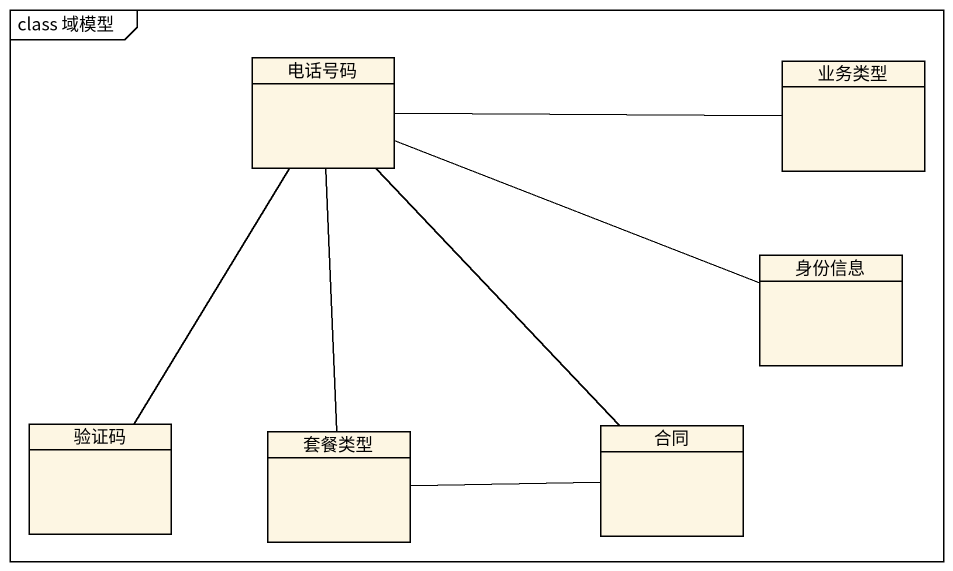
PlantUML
@startuml
mainframe class 域模型
hide circle
hide empty members
class 电话号码
class 业务类型
class 身份信息
class 验证码
class 套餐类型
class 合同
电话号码 -right- 业务类型
电话号码 -right- 身份信息
电话号码 -- 验证码
电话号码 -- 套餐类型
套餐类型 -right- 合同
合同 -up- 电话号码
@enduml
